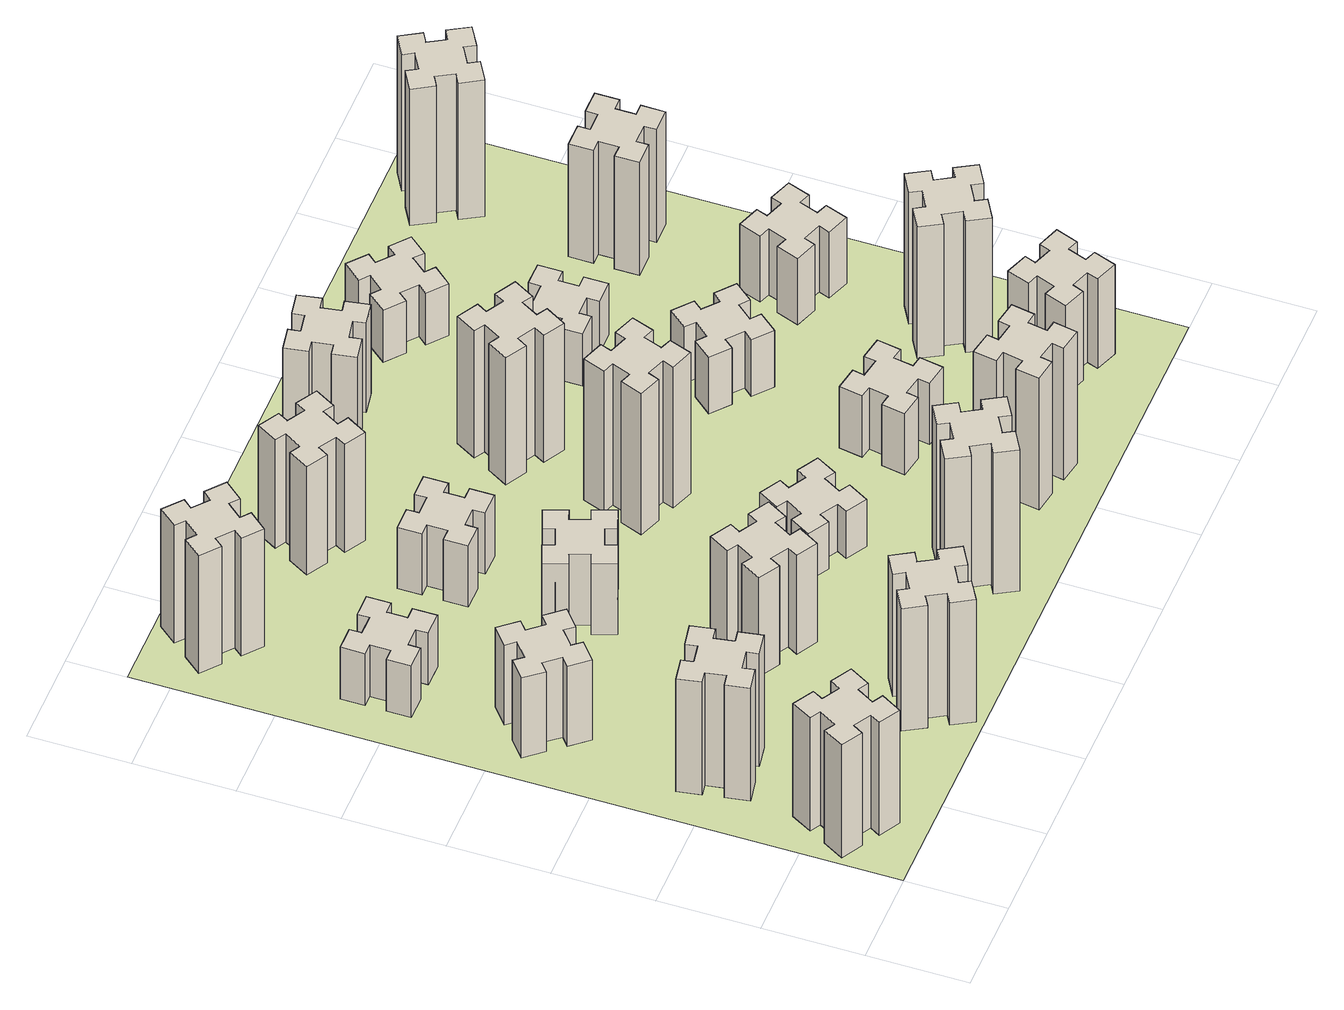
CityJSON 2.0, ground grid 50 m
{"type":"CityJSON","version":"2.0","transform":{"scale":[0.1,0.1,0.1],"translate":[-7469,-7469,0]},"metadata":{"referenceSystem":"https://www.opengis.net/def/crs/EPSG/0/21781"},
"CityObjects":{
"building1":{"type":"Building","attributes":{"class":"1000","function":"1000","usage":"1000","yearOfConstruction":2016,"roofType":"1000","measuredHeight":72,"storeysAboveGround":30,"storeysBelowGround":0},"geometry":[{"type":"Solid","lod":"1","boundaries":[[[[0,1,2,3,4,5,6,7,8,9,10,11,12,13,14,15,16,17,18,19]],[[17,16,20,21]],[[16,15,22,20]],[[15,14,23,22]],[[14,13,24,23]],[[13,12,25,24]],[[12,11,26,25]],[[11,10,27,26]],[[10,9,28,27]],[[9,8,29,28]],[[8,7,30,29]],[[7,6,31,30]],[[6,5,32,31]],[[5,4,33,32]],[[4,3,34,33]],[[3,2,35,34]],[[2,1,36,35]],[[1,0,37,36]],[[0,19,38,37]],[[19,18,39,38]],[[18,17,21,39]],[[24,25,26,27,28,29,30,31,32,33,34,35,36,37,38,39,21,20,22,23]]]]}]},
"building2":{"type":"Building","attributes":{"class":"1000","function":"1000","usage":"1000","yearOfConstruction":2016,"roofType":"1000","measuredHeight":72,"storeysAboveGround":30,"storeysBelowGround":0},"geometry":[{"type":"Solid","lod":"1","boundaries":[[[[40,41,42,43,44,45,46,47,48,49,50,51,52,53,54,55,56,57,58,59]],[[57,56,60,61]],[[56,55,62,60]],[[55,54,63,62]],[[54,53,64,63]],[[53,52,65,64]],[[52,51,66,65]],[[51,50,67,66]],[[50,49,68,67]],[[49,48,69,68]],[[48,47,70,69]],[[47,46,71,70]],[[46,45,72,71]],[[45,44,73,72]],[[44,43,74,73]],[[43,42,75,74]],[[42,41,76,75]],[[41,40,77,76]],[[40,59,78,77]],[[59,58,79,78]],[[58,57,61,79]],[[64,65,66,67,68,69,70,71,72,73,74,75,76,77,78,79,61,60,62,63]]]]}]},
"building3":{"type":"Building","attributes":{"class":"1000","function":"1000","usage":"1000","yearOfConstruction":2016,"roofType":"1000","measuredHeight":51,"storeysAboveGround":30,"storeysBelowGround":0},"geometry":[{"type":"Solid","lod":"1","boundaries":[[[[80,81,82,83,84,85,86,87,88,89,90,91,92,93,94,95,96,97,98,99]],[[97,96,100,101]],[[96,95,102,100]],[[95,94,103,102]],[[94,93,104,103]],[[93,92,105,104]],[[92,91,106,105]],[[91,90,107,106]],[[90,89,108,107]],[[89,88,109,108]],[[88,87,110,109]],[[87,86,111,110]],[[86,85,112,111]],[[85,84,113,112]],[[84,83,114,113]],[[83,82,115,114]],[[82,81,116,115]],[[81,80,117,116]],[[80,99,118,117]],[[99,98,119,118]],[[98,97,101,119]],[[104,105,106,107,108,109,110,111,112,113,114,115,116,117,118,119,101,100,102,103]]]]}]},
"building4":{"type":"Building","attributes":{"class":"1000","function":"1000","usage":"1000","yearOfConstruction":2016,"roofType":"1000","measuredHeight":33,"storeysAboveGround":30,"storeysBelowGround":0},"geometry":[{"type":"Solid","lod":"1","boundaries":[[[[120,121,122,123,124,125,126,127,128,129,130,131,132,133,134,135,136,137,138,139]],[[137,136,140,141]],[[136,135,142,140]],[[135,134,143,142]],[[134,133,144,143]],[[133,132,145,144]],[[132,131,146,145]],[[131,130,147,146]],[[130,129,148,147]],[[129,128,149,148]],[[128,127,150,149]],[[127,126,151,150]],[[126,125,152,151]],[[125,124,153,152]],[[124,123,154,153]],[[123,122,155,154]],[[122,121,156,155]],[[121,120,157,156]],[[120,139,158,157]],[[139,138,159,158]],[[138,137,141,159]],[[144,145,146,147,148,149,150,151,152,153,154,155,156,157,158,159,141,140,142,143]]]]}]},
"building5":{"type":"Building","attributes":{"class":"1000","function":"1000","usage":"1000","yearOfConstruction":2016,"roofType":"1000","measuredHeight":78,"storeysAboveGround":30,"storeysBelowGround":0},"geometry":[{"type":"Solid","lod":"1","boundaries":[[[[160,161,162,163,164,165,166,167,168,169,170,171,172,173,174,175,176,177,178,179]],[[177,176,180,181]],[[176,175,182,180]],[[175,174,183,182]],[[174,173,184,183]],[[173,172,185,184]],[[172,171,186,185]],[[171,170,187,186]],[[170,169,188,187]],[[169,168,189,188]],[[168,167,190,189]],[[167,166,191,190]],[[166,165,192,191]],[[165,164,193,192]],[[164,163,194,193]],[[163,162,195,194]],[[162,161,196,195]],[[161,160,197,196]],[[160,179,198,197]],[[179,178,199,198]],[[178,177,181,199]],[[184,185,186,187,188,189,190,191,192,193,194,195,196,197,198,199,181,180,182,183]]]]}]},
"building6":{"type":"Building","attributes":{"class":"1000","function":"1000","usage":"1000","yearOfConstruction":2016,"roofType":"1000","measuredHeight":75,"storeysAboveGround":30,"storeysBelowGround":0},"geometry":[{"type":"Solid","lod":"1","boundaries":[[[[200,201,202,203,204,205,206,207,208,209,210,211,212,213,214,215,216,217,218,219]],[[217,216,220,221]],[[216,215,222,220]],[[215,214,223,222]],[[214,213,224,223]],[[213,212,225,224]],[[212,211,226,225]],[[211,210,227,226]],[[210,209,228,227]],[[209,208,229,228]],[[208,207,230,229]],[[207,206,231,230]],[[206,205,232,231]],[[205,204,233,232]],[[204,203,234,233]],[[203,202,235,234]],[[202,201,236,235]],[[201,200,237,236]],[[200,219,238,237]],[[219,218,239,238]],[[218,217,221,239]],[[224,225,226,227,228,229,230,231,232,233,234,235,236,237,238,239,221,220,222,223]]]]}]},
"building7":{"type":"Building","attributes":{"class":"1000","function":"1000","usage":"1000","yearOfConstruction":2016,"roofType":"1000","measuredHeight":63,"storeysAboveGround":30,"storeysBelowGround":0},"geometry":[{"type":"Solid","lod":"1","boundaries":[[[[240,241,242,243,244,245,246,247,248,249,250,251,252,253,254,255,256,257,258,259]],[[257,256,260,261]],[[256,255,262,260]],[[255,254,263,262]],[[254,253,264,263]],[[253,252,265,264]],[[252,251,266,265]],[[251,250,267,266]],[[250,249,268,267]],[[249,248,269,268]],[[248,247,270,269]],[[247,246,271,270]],[[246,245,272,271]],[[245,244,273,272]],[[244,243,274,273]],[[243,242,275,274]],[[242,241,276,275]],[[241,240,277,276]],[[240,259,278,277]],[[259,258,279,278]],[[258,257,261,279]],[[264,265,266,267,268,269,270,271,272,273,274,275,276,277,278,279,261,260,262,263]]]]}]},
"building8":{"type":"Building","attributes":{"class":"1000","function":"1000","usage":"1000","yearOfConstruction":2016,"roofType":"1000","measuredHeight":45,"storeysAboveGround":30,"storeysBelowGround":0},"geometry":[{"type":"Solid","lod":"1","boundaries":[[[[280,281,282,283,284,285,286,287,288,289,290,291,292,293,294,295,296,297,298,299]],[[297,296,300,301]],[[296,295,302,300]],[[295,294,303,302]],[[294,293,304,303]],[[293,292,305,304]],[[292,291,306,305]],[[291,290,307,306]],[[290,289,308,307]],[[289,288,309,308]],[[288,287,310,309]],[[287,286,311,310]],[[286,285,312,311]],[[285,284,313,312]],[[284,283,314,313]],[[283,282,315,314]],[[282,281,316,315]],[[281,280,317,316]],[[280,299,318,317]],[[299,298,319,318]],[[298,297,301,319]],[[304,305,306,307,308,309,310,311,312,313,314,315,316,317,318,319,301,300,302,303]]]]}]},
"building9":{"type":"Building","attributes":{"class":"1000","function":"1000","usage":"1000","yearOfConstruction":2016,"roofType":"1000","measuredHeight":39,"storeysAboveGround":30,"storeysBelowGround":0},"geometry":[{"type":"Solid","lod":"1","boundaries":[[[[320,321,322,323,324,325,326,327,328,329,330,331,332,333,334,335,336,337,338,339]],[[337,336,340,341]],[[336,335,342,340]],[[335,334,343,342]],[[334,333,344,343]],[[333,332,345,344]],[[332,331,346,345]],[[331,330,347,346]],[[330,329,348,347]],[[329,328,349,348]],[[328,327,350,349]],[[327,326,351,350]],[[326,325,352,351]],[[325,324,353,352]],[[324,323,354,353]],[[323,322,355,354]],[[322,321,356,355]],[[321,320,357,356]],[[320,339,358,357]],[[339,338,359,358]],[[338,337,341,359]],[[344,345,346,347,348,349,350,351,352,353,354,355,356,357,358,359,341,340,342,343]]]]}]},
"building10":{"type":"Building","attributes":{"class":"1000","function":"1000","usage":"1000","yearOfConstruction":2016,"roofType":"1000","measuredHeight":90,"storeysAboveGround":30,"storeysBelowGround":0},"geometry":[{"type":"Solid","lod":"1","boundaries":[[[[360,361,362,363,364,365,366,367,368,369,370,371,372,373,374,375,376,377,378,379]],[[377,376,380,381]],[[376,375,382,380]],[[375,374,383,382]],[[374,373,384,383]],[[373,372,385,384]],[[372,371,386,385]],[[371,370,387,386]],[[370,369,388,387]],[[369,368,389,388]],[[368,367,390,389]],[[367,366,391,390]],[[366,365,392,391]],[[365,364,393,392]],[[364,363,394,393]],[[363,362,395,394]],[[362,361,396,395]],[[361,360,397,396]],[[360,379,398,397]],[[379,378,399,398]],[[378,377,381,399]],[[384,385,386,387,388,389,390,391,392,393,394,395,396,397,398,399,381,380,382,383]]]]}]},
"building11":{"type":"Building","attributes":{"class":"1000","function":"1000","usage":"1000","yearOfConstruction":2016,"roofType":"1000","measuredHeight":69,"storeysAboveGround":30,"storeysBelowGround":0},"geometry":[{"type":"Solid","lod":"1","boundaries":[[[[400,401,402,403,404,405,406,407,408,409,410,411,412,413,414,415,416,417,418,419]],[[417,416,420,421]],[[416,415,422,420]],[[415,414,423,422]],[[414,413,424,423]],[[413,412,425,424]],[[412,411,426,425]],[[411,410,427,426]],[[410,409,428,427]],[[409,408,429,428]],[[408,407,430,429]],[[407,406,431,430]],[[406,405,432,431]],[[405,404,433,432]],[[404,403,434,433]],[[403,402,435,434]],[[402,401,436,435]],[[401,400,437,436]],[[400,419,438,437]],[[419,418,439,438]],[[418,417,421,439]],[[424,425,426,427,428,429,430,431,432,433,434,435,436,437,438,439,421,420,422,423]]]]}]},
"building12":{"type":"Building","attributes":{"class":"1000","function":"1000","usage":"1000","yearOfConstruction":2016,"roofType":"1000","measuredHeight":30,"storeysAboveGround":30,"storeysBelowGround":0},"geometry":[{"type":"Solid","lod":"1","boundaries":[[[[440,441,442,443,444,445,446,447,448,449,450,451,452,453,454,455,456,457,458,459]],[[457,456,460,461]],[[456,455,462,460]],[[455,454,463,462]],[[454,453,464,463]],[[453,452,465,464]],[[452,451,466,465]],[[451,450,467,466]],[[450,449,468,467]],[[449,448,469,468]],[[448,447,470,469]],[[447,446,471,470]],[[446,445,472,471]],[[445,444,473,472]],[[444,443,474,473]],[[443,442,475,474]],[[442,441,476,475]],[[441,440,477,476]],[[440,459,478,477]],[[459,458,479,478]],[[458,457,461,479]],[[464,465,466,467,468,469,470,471,472,473,474,475,476,477,478,479,461,460,462,463]]]]}]},
"building13":{"type":"Building","attributes":{"class":"1000","function":"1000","usage":"1000","yearOfConstruction":2016,"roofType":"1000","measuredHeight":90,"storeysAboveGround":30,"storeysBelowGround":0},"geometry":[{"type":"Solid","lod":"1","boundaries":[[[[480,481,482,483,484,485,486,487,488,489,490,491,492,493,494,495,496,497,498,499]],[[497,496,500,501]],[[496,495,502,500]],[[495,494,503,502]],[[494,493,504,503]],[[493,492,505,504]],[[492,491,506,505]],[[491,490,507,506]],[[490,489,508,507]],[[489,488,509,508]],[[488,487,510,509]],[[487,486,511,510]],[[486,485,512,511]],[[485,484,513,512]],[[484,483,514,513]],[[483,482,515,514]],[[482,481,516,515]],[[481,480,517,516]],[[480,499,518,517]],[[499,498,519,518]],[[498,497,501,519]],[[504,505,506,507,508,509,510,511,512,513,514,515,516,517,518,519,501,500,502,503]]]]}]},
"building14":{"type":"Building","attributes":{"class":"1000","function":"1000","usage":"1000","yearOfConstruction":2016,"roofType":"1000","measuredHeight":84,"storeysAboveGround":30,"storeysBelowGround":0},"geometry":[{"type":"Solid","lod":"1","boundaries":[[[[520,521,522,523,524,525,526,527,528,529,530,531,532,533,534,535,536,537,538,539]],[[537,536,540,541]],[[536,535,542,540]],[[535,534,543,542]],[[534,533,544,543]],[[533,532,545,544]],[[532,531,546,545]],[[531,530,547,546]],[[530,529,548,547]],[[529,528,549,548]],[[528,527,550,549]],[[527,526,551,550]],[[526,525,552,551]],[[525,524,553,552]],[[524,523,554,553]],[[523,522,555,554]],[[522,521,556,555]],[[521,520,557,556]],[[520,539,558,557]],[[539,538,559,558]],[[538,537,541,559]],[[544,545,546,547,548,549,550,551,552,553,554,555,556,557,558,559,541,540,542,543]]]]}]},
"building15":{"type":"Building","attributes":{"class":"1000","function":"1000","usage":"1000","yearOfConstruction":2016,"roofType":"1000","measuredHeight":81,"storeysAboveGround":30,"storeysBelowGround":0},"geometry":[{"type":"Solid","lod":"1","boundaries":[[[[560,561,562,563,564,565,566,567,568,569,570,571,572,573,574,575,576,577,578,579]],[[577,576,580,581]],[[576,575,582,580]],[[575,574,583,582]],[[574,573,584,583]],[[573,572,585,584]],[[572,571,586,585]],[[571,570,587,586]],[[570,569,588,587]],[[569,568,589,588]],[[568,567,590,589]],[[567,566,591,590]],[[566,565,592,591]],[[565,564,593,592]],[[564,563,594,593]],[[563,562,595,594]],[[562,561,596,595]],[[561,560,597,596]],[[560,579,598,597]],[[579,578,599,598]],[[578,577,581,599]],[[584,585,586,587,588,589,590,591,592,593,594,595,596,597,598,599,581,580,582,583]]]]}]},
"building16":{"type":"Building","attributes":{"class":"1000","function":"1000","usage":"1000","yearOfConstruction":2016,"roofType":"1000","measuredHeight":57,"storeysAboveGround":30,"storeysBelowGround":0},"geometry":[{"type":"Solid","lod":"1","boundaries":[[[[600,601,602,603,604,605,606,607,608,609,610,611,612,613,614,615,616,617,618,619]],[[617,616,620,621]],[[616,615,622,620]],[[615,614,623,622]],[[614,613,624,623]],[[613,612,625,624]],[[612,611,626,625]],[[611,610,627,626]],[[610,609,628,627]],[[609,608,629,628]],[[608,607,630,629]],[[607,606,631,630]],[[606,605,632,631]],[[605,604,633,632]],[[604,603,634,633]],[[603,602,635,634]],[[602,601,636,635]],[[601,600,637,636]],[[600,619,638,637]],[[619,618,639,638]],[[618,617,621,639]],[[624,625,626,627,628,629,630,631,632,633,634,635,636,637,638,639,621,620,622,623]]]]}]},
"building17":{"type":"Building","attributes":{"class":"1000","function":"1000","usage":"1000","yearOfConstruction":2016,"roofType":"1000","measuredHeight":39,"storeysAboveGround":30,"storeysBelowGround":0},"geometry":[{"type":"Solid","lod":"1","boundaries":[[[[640,641,642,643,644,645,646,647,648,649,650,651,652,653,654,655,656,657,658,659]],[[657,656,660,661]],[[656,655,662,660]],[[655,654,663,662]],[[654,653,664,663]],[[653,652,665,664]],[[652,651,666,665]],[[651,650,667,666]],[[650,649,668,667]],[[649,648,669,668]],[[648,647,670,669]],[[647,646,671,670]],[[646,645,672,671]],[[645,644,673,672]],[[644,643,674,673]],[[643,642,675,674]],[[642,641,676,675]],[[641,640,677,676]],[[640,659,678,677]],[[659,658,679,678]],[[658,657,661,679]],[[664,665,666,667,668,669,670,671,672,673,674,675,676,677,678,679,661,660,662,663]]]]}]},
"building18":{"type":"Building","attributes":{"class":"1000","function":"1000","usage":"1000","yearOfConstruction":2016,"roofType":"1000","measuredHeight":36,"storeysAboveGround":30,"storeysBelowGround":0},"geometry":[{"type":"Solid","lod":"1","boundaries":[[[[680,681,682,683,684,685,686,687,688,689,690,691,692,693,694,695,696,697,698,699]],[[697,696,700,701]],[[696,695,702,700]],[[695,694,703,702]],[[694,693,704,703]],[[693,692,705,704]],[[692,691,706,705]],[[691,690,707,706]],[[690,689,708,707]],[[689,688,709,708]],[[688,687,710,709]],[[687,686,711,710]],[[686,685,712,711]],[[685,684,713,712]],[[684,683,714,713]],[[683,682,715,714]],[[682,681,716,715]],[[681,680,717,716]],[[680,699,718,717]],[[699,698,719,718]],[[698,697,701,719]],[[704,705,706,707,708,709,710,711,712,713,714,715,716,717,718,719,701,700,702,703]]]]}]},
"building19":{"type":"Building","attributes":{"class":"1000","function":"1000","usage":"1000","yearOfConstruction":2016,"roofType":"1000","measuredHeight":33,"storeysAboveGround":30,"storeysBelowGround":0},"geometry":[{"type":"Solid","lod":"1","boundaries":[[[[720,721,722,723,724,725,726,727,728,729,730,731,732,733,734,735,736,737,738,739]],[[737,736,740,741]],[[736,735,742,740]],[[735,734,743,742]],[[734,733,744,743]],[[733,732,745,744]],[[732,731,746,745]],[[731,730,747,746]],[[730,729,748,747]],[[729,728,749,748]],[[728,727,750,749]],[[727,726,751,750]],[[726,725,752,751]],[[725,724,753,752]],[[724,723,754,753]],[[723,722,755,754]],[[722,721,756,755]],[[721,720,757,756]],[[720,739,758,757]],[[739,738,759,758]],[[738,737,741,759]],[[744,745,746,747,748,749,750,751,752,753,754,755,756,757,758,759,741,740,742,743]]]]}]},
"building20":{"type":"Building","attributes":{"class":"1000","function":"1000","usage":"1000","yearOfConstruction":2016,"roofType":"1000","measuredHeight":57,"storeysAboveGround":30,"storeysBelowGround":0},"geometry":[{"type":"Solid","lod":"1","boundaries":[[[[760,761,762,763,764,765,766,767,768,769,770,771,772,773,774,775,776,777,778,779]],[[777,776,780,781]],[[776,775,782,780]],[[775,774,783,782]],[[774,773,784,783]],[[773,772,785,784]],[[772,771,786,785]],[[771,770,787,786]],[[770,769,788,787]],[[769,768,789,788]],[[768,767,790,789]],[[767,766,791,790]],[[766,765,792,791]],[[765,764,793,792]],[[764,763,794,793]],[[763,762,795,794]],[[762,761,796,795]],[[761,760,797,796]],[[760,779,798,797]],[[779,778,799,798]],[[778,777,781,799]],[[784,785,786,787,788,789,790,791,792,793,794,795,796,797,798,799,781,780,782,783]]]]}]},
"building21":{"type":"Building","attributes":{"class":"1000","function":"1000","usage":"1000","yearOfConstruction":2016,"roofType":"1000","measuredHeight":33,"storeysAboveGround":30,"storeysBelowGround":0},"geometry":[{"type":"Solid","lod":"1","boundaries":[[[[800,801,802,803,804,805,806,807,808,809,810,811,812,813,814,815,816,817,818,819]],[[817,816,820,821]],[[816,815,822,820]],[[815,814,823,822]],[[814,813,824,823]],[[813,812,825,824]],[[812,811,826,825]],[[811,810,827,826]],[[810,809,828,827]],[[809,808,829,828]],[[808,807,830,829]],[[807,806,831,830]],[[806,805,832,831]],[[805,804,833,832]],[[804,803,834,833]],[[803,802,835,834]],[[802,801,836,835]],[[801,800,837,836]],[[800,819,838,837]],[[819,818,839,838]],[[818,817,821,839]],[[824,825,826,827,828,829,830,831,832,833,834,835,836,837,838,839,821,820,822,823]]]]}]},
"building22":{"type":"Building","attributes":{"class":"1000","function":"1000","usage":"1000","yearOfConstruction":2016,"roofType":"1000","measuredHeight":84,"storeysAboveGround":30,"storeysBelowGround":0},"geometry":[{"type":"Solid","lod":"1","boundaries":[[[[840,841,842,843,844,845,846,847,848,849,850,851,852,853,854,855,856,857,858,859]],[[857,856,860,861]],[[856,855,862,860]],[[855,854,863,862]],[[854,853,864,863]],[[853,852,865,864]],[[852,851,866,865]],[[851,850,867,866]],[[850,849,868,867]],[[849,848,869,868]],[[848,847,870,869]],[[847,846,871,870]],[[846,845,872,871]],[[845,844,873,872]],[[844,843,874,873]],[[843,842,875,874]],[[842,841,876,875]],[[841,840,877,876]],[[840,859,878,877]],[[859,858,879,878]],[[858,857,861,879]],[[864,865,866,867,868,869,870,871,872,873,874,875,876,877,878,879,861,860,862,863]]]]}]},
"building23":{"type":"Building","attributes":{"class":"1000","function":"1000","usage":"1000","yearOfConstruction":2016,"roofType":"1000","measuredHeight":42,"storeysAboveGround":30,"storeysBelowGround":0},"geometry":[{"type":"Solid","lod":"1","boundaries":[[[[880,881,882,883,884,885,886,887,888,889,890,891,892,893,894,895,896,897,898,899]],[[897,896,900,901]],[[896,895,902,900]],[[895,894,903,902]],[[894,893,904,903]],[[893,892,905,904]],[[892,891,906,905]],[[891,890,907,906]],[[890,889,908,907]],[[889,888,909,908]],[[888,887,910,909]],[[887,886,911,910]],[[886,885,912,911]],[[885,884,913,912]],[[884,883,914,913]],[[883,882,915,914]],[[882,881,916,915]],[[881,880,917,916]],[[880,899,918,917]],[[899,898,919,918]],[[898,897,901,919]],[[904,905,906,907,908,909,910,911,912,913,914,915,916,917,918,919,901,900,902,903]]]]}]},
"building24":{"type":"Building","attributes":{"class":"1000","function":"1000","usage":"1000","yearOfConstruction":2016,"roofType":"1000","measuredHeight":72,"storeysAboveGround":30,"storeysBelowGround":0},"geometry":[{"type":"Solid","lod":"1","boundaries":[[[[920,921,922,923,924,925,926,927,928,929,930,931,932,933,934,935,936,937,938,939]],[[937,936,940,941]],[[936,935,942,940]],[[935,934,943,942]],[[934,933,944,943]],[[933,932,945,944]],[[932,931,946,945]],[[931,930,947,946]],[[930,929,948,947]],[[929,928,949,948]],[[928,927,950,949]],[[927,926,951,950]],[[926,925,952,951]],[[925,924,953,952]],[[924,923,954,953]],[[923,922,955,954]],[[922,921,956,955]],[[921,920,957,956]],[[920,939,958,957]],[[939,938,959,958]],[[938,937,941,959]],[[944,945,946,947,948,949,950,951,952,953,954,955,956,957,958,959,941,940,942,943]]]]}]},
"building25":{"type":"Building","attributes":{"class":"1000","function":"1000","usage":"1000","yearOfConstruction":2016,"roofType":"1000","measuredHeight":87,"storeysAboveGround":30,"storeysBelowGround":0},"geometry":[{"type":"Solid","lod":"1","boundaries":[[[[960,961,962,963,964,965,966,967,968,969,970,971,972,973,974,975,976,977,978,979]],[[977,976,980,981]],[[976,975,982,980]],[[975,974,983,982]],[[974,973,984,983]],[[973,972,985,984]],[[972,971,986,985]],[[971,970,987,986]],[[970,969,988,987]],[[969,968,989,988]],[[968,967,990,989]],[[967,966,991,990]],[[966,965,992,991]],[[965,964,993,992]],[[964,963,994,993]],[[963,962,995,994]],[[962,961,996,995]],[[961,960,997,996]],[[960,979,998,997]],[[979,978,999,998]],[[978,977,981,999]],[[984,985,986,987,988,989,990,991,992,993,994,995,996,997,998,999,981,980,982,983]]]]}]},
"landuse1":{"type":"LandUse","attributes":{"name":"plot1","function":"1010"},"geometry":[{"type":"MultiSurface","lod":"1","boundaries":[[[1000,1001,1002,1003]]]}]}
},
"vertices":[
[205,474,0],[155,387,0],[103,417,0],[43,313,0],[147,253,0],[177,305,0],[264,255,0],[234,203,0],[338,143,0],[398,247,0],[346,277,0],[396,364,0],[448,334,0],[508,438,0],[404,498,0],[374,446,0],[287,496,0],[317,548,0],[213,608,0],[153,504,0],[287,496,720],[317,548,720],[374,446,720],[404,498,720],[508,438,720],[448,334,720],[396,364,720],[346,277,720],[398,247,720],[338,143,720],[234,203,720],[264,255,720],[177,305,720],[147,253,720],[43,313,720],[103,417,720],[155,387,720],[205,474,720],[153,504,720],[213,608,720],
[345,898,0],[444,916,0],[454,857,0],[572,877,0],[551,996,0],[492,985,0],[475,1084,0],[534,1094,0],[513,1212,0],[395,1191,0],[405,1132,0],[307,1115,0],[297,1174,0],[178,1153,0],[199,1035,0],[258,1045,0],[276,947,0],[217,937,0],[237,818,0],[356,839,0],[276,947,720],[217,937,720],[258,1045,720],[199,1035,720],[178,1153,720],[297,1174,720],[307,1115,720],[405,1132,720],[395,1191,720],[513,1212,720],[534,1094,720],[475,1084,720],[492,985,720],[551,996,720],[572,877,720],[454,857,720],[444,916,720],[345,898,720],[356,839,720],[237,818,720],
[492,1888,0],[427,1964,0],[473,2003,0],[396,2095,0],[304,2018,0],[343,1972,0],[266,1907,0],[228,1953,0],[136,1876,0],[213,1784,0],[259,1823,0],[323,1746,0],[277,1708,0],[354,1616,0],[446,1693,0],[408,1739,0],[484,1803,0],[523,1757,0],[615,1834,0],[538,1926,0],[484,1803,510],[523,1757,510],[408,1739,510],[446,1693,510],[354,1616,510],[277,1708,510],[323,1746,510],[259,1823,510],[213,1784,510],[136,1876,510],[228,1953,510],[266,1907,510],[343,1972,510],[304,2018,510],[396,2095,510],[473,2003,510],[427,1964,510],[492,1888,510],[538,1926,510],[615,1834,510],
[485,2545,0],[485,2645,0],[545,2645,0],[545,2765,0],[425,2765,0],[425,2705,0],[325,2705,0],[325,2765,0],[205,2765,0],[205,2645,0],[265,2645,0],[265,2545,0],[205,2545,0],[205,2425,0],[325,2425,0],[325,2485,0],[425,2485,0],[425,2425,0],[545,2425,0],[545,2545,0],[425,2485,330],[425,2425,330],[325,2485,330],[325,2425,330],[205,2425,330],[205,2545,330],[265,2545,330],[265,2645,330],[205,2645,330],[205,2765,330],[325,2765,330],[325,2705,330],[425,2705,330],[425,2765,330],[545,2765,330],[545,2645,330],[485,2645,330],[485,2545,330],[545,2545,330],[545,2425,330],
[1127,155,0],[1214,205,0],[1244,153,0],[1348,213,0],[1288,317,0],[1236,287,0],[1186,374,0],[1238,404,0],[1178,508,0],[1074,448,0],[1104,396,0],[1017,346,0],[987,398,0],[883,338,0],[943,234,0],[995,264,0],[1045,177,0],[993,147,0],[1053,43,0],[1157,103,0],[1045,177,780],[993,147,780],[995,264,780],[943,234,780],[883,338,780],[987,398,780],[1017,346,780],[1104,396,780],[1074,448,780],[1178,508,780],[1238,404,780],[1186,374,780],[1236,287,780],[1288,317,780],[1348,213,780],[1244,153,780],[1214,205,780],[1127,155,780],[1157,103,780],[1053,43,780],
[484,3487,0],[408,3552,0],[446,3598,0],[354,3675,0],[277,3583,0],[323,3544,0],[259,3468,0],[213,3506,0],[136,3414,0],[228,3337,0],[266,3383,0],[343,3319,0],[304,3273,0],[396,3196,0],[473,3288,0],[427,3326,0],[492,3403,0],[538,3364,0],[615,3456,0],[523,3533,0],[492,3403,750],[538,3364,750],[427,3326,750],[473,3288,750],[396,3196,750],[304,3273,750],[343,3319,750],[266,3383,750],[228,3337,750],[136,3414,750],[213,3506,750],[259,3468,750],[323,3544,750],[277,3583,750],[354,3675,750],[446,3598,750],[408,3552,750],[484,3487,750],[523,3533,750],[615,3456,750],
[1286,1017,0],[1336,1104,0],[1388,1074,0],[1448,1178,0],[1344,1238,0],[1314,1186,0],[1227,1236,0],[1257,1288,0],[1153,1348,0],[1093,1244,0],[1145,1214,0],[1095,1127,0],[1043,1157,0],[983,1053,0],[1087,993,0],[1117,1045,0],[1204,995,0],[1174,943,0],[1278,883,0],[1338,987,0],[1204,995,630],[1174,943,630],[1117,1045,630],[1087,993,630],[983,1053,630],[1043,1157,630],[1095,1127,630],[1145,1214,630],[1093,1244,630],[1153,1348,630],[1257,1288,630],[1227,1236,630],[1314,1186,630],[1344,1238,630],[1448,1178,630],[1388,1074,630],[1336,1104,630],[1286,1017,630],[1338,987,630],[1278,883,630],
[995,1965,0],[1029,1871,0],[973,1850,0],[1014,1737,0],[1127,1779,0],[1106,1835,0],[1200,1869,0],[1220,1813,0],[1333,1854,0],[1292,1967,0],[1236,1946,0],[1202,2040,0],[1258,2060,0],[1217,2173,0],[1104,2132,0],[1125,2076,0],[1031,2042,0],[1010,2098,0],[897,2057,0],[939,1944,0],[1031,2042,450],[1010,2098,450],[1125,2076,450],[1104,2132,450],[1217,2173,450],[1258,2060,450],[1202,2040,450],[1236,1946,450],[1292,1967,450],[1333,1854,450],[1220,1813,450],[1200,1869,450],[1106,1835,450],[1127,1779,450],[1014,1737,450],[973,1850,450],[1029,1871,450],[995,1965,450],[939,1944,450],[897,2057,450],
[1005,2645,0],[1005,2545,0],[945,2545,0],[945,2425,0],[1065,2425,0],[1065,2485,0],[1165,2485,0],[1165,2425,0],[1285,2425,0],[1285,2545,0],[1225,2545,0],[1225,2645,0],[1285,2645,0],[1285,2765,0],[1165,2765,0],[1165,2705,0],[1065,2705,0],[1065,2765,0],[945,2765,0],[945,2645,0],[1065,2705,390],[1065,2765,390],[1165,2705,390],[1165,2765,390],[1285,2765,390],[1285,2645,390],[1225,2645,390],[1225,2545,390],[1285,2545,390],[1285,2425,390],[1165,2425,390],[1165,2485,390],[1065,2485,390],[1065,2425,390],[945,2425,390],[945,2545,390],[1005,2545,390],[1005,2645,390],[945,2645,390],[945,2765,390],
[2076,387,0],[2026,474,0],[2078,504,0],[2018,608,0],[1914,548,0],[1944,496,0],[1857,446,0],[1827,498,0],[1723,438,0],[1783,334,0],[1835,364,0],[1885,277,0],[1833,247,0],[1893,143,0],[1997,203,0],[1967,255,0],[2054,305,0],[2084,253,0],[2188,313,0],[2128,417,0],[2054,305,900],[2084,253,900],[1967,255,900],[1997,203,900],[1893,143,900],[1833,247,900],[1885,277,900],[1835,364,900],[1783,334,900],[1723,438,900],[1827,498,900],[1857,446,900],[1944,496,900],[1914,548,900],[2018,608,900],[2078,504,900],[2026,474,900],[2076,387,900],[2128,417,900],[2188,313,900],
[1017,3165,0],[1104,3115,0],[1074,3063,0],[1178,3003,0],[1238,3107,0],[1186,3137,0],[1236,3224,0],[1288,3194,0],[1348,3298,0],[1244,3358,0],[1214,3306,0],[1127,3356,0],[1157,3408,0],[1053,3468,0],[993,3364,0],[1045,3334,0],[995,3247,0],[943,3277,0],[883,3173,0],[987,3113,0],[995,3247,690],[943,3277,690],[1045,3334,690],[993,3364,690],[1053,3468,690],[1157,3408,690],[1127,3356,690],[1214,3306,690],[1244,3358,690],[1348,3298,690],[1288,3194,690],[1236,3224,690],[1186,3137,690],[1238,3107,690],[1178,3003,690],[1074,3063,690],[1104,3115,690],[1017,3165,690],[987,3113,690],[883,3173,690],
[1757,1045,0],[1844,995,0],[1814,943,0],[1918,883,0],[1978,987,0],[1926,1017,0],[1976,1104,0],[2028,1074,0],[2088,1178,0],[1984,1238,0],[1954,1186,0],[1867,1236,0],[1897,1288,0],[1793,1348,0],[1733,1244,0],[1785,1214,0],[1735,1127,0],[1683,1157,0],[1623,1053,0],[1727,993,0],[1735,1127,300],[1683,1157,300],[1785,1214,300],[1733,1244,300],[1793,1348,300],[1897,1288,300],[1867,1236,300],[1954,1186,300],[1984,1238,300],[2088,1178,300],[2028,1074,300],[1976,1104,300],[1926,1017,300],[1978,987,300],[1918,883,300],[1814,943,300],[1844,995,300],[1757,1045,300],[1727,993,300],[1623,1053,300],
[1940,2042,0],[1846,2076,0],[1867,2132,0],[1754,2173,0],[1713,2060,0],[1769,2040,0],[1735,1946,0],[1679,1967,0],[1637,1854,0],[1750,1813,0],[1771,1869,0],[1865,1835,0],[1844,1779,0],[1957,1737,0],[1998,1850,0],[1942,1871,0],[1976,1965,0],[2032,1944,0],[2073,2057,0],[1960,2098,0],[1976,1965,900],[2032,1944,900],[1942,1871,900],[1998,1850,900],[1957,1737,900],[1844,1779,900],[1865,1835,900],[1771,1869,900],[1750,1813,900],[1637,1854,900],[1679,1967,900],[1735,1946,900],[1769,2040,900],[1713,2060,900],[1754,2173,900],[1867,2132,900],[1846,2076,900],[1940,2042,900],[1960,2098,900],[2073,2057,900],
[2496,444,0],[2478,345,0],[2419,356,0],[2398,237,0],[2517,217,0],[2527,276,0],[2625,258,0],[2615,199,0],[2733,178,0],[2754,297,0],[2695,307,0],[2712,405,0],[2771,395,0],[2792,513,0],[2674,534,0],[2664,475,0],[2565,492,0],[2576,551,0],[2457,572,0],[2437,454,0],[2565,492,840],[2576,551,840],[2664,475,840],[2674,534,840],[2792,513,840],[2771,395,840],[2712,405,840],[2695,307,840],[2754,297,840],[2733,178,840],[2615,199,840],[2625,258,840],[2527,276,840],[2517,217,840],[2398,237,840],[2419,356,840],[2478,345,840],[2496,444,840],[2437,454,840],[2457,572,840],
[2054,2666,0],[1967,2716,0],[1997,2768,0],[1893,2828,0],[1833,2724,0],[1885,2694,0],[1835,2607,0],[1783,2637,0],[1723,2533,0],[1827,2473,0],[1857,2525,0],[1944,2475,0],[1914,2423,0],[2018,2363,0],[2078,2467,0],[2026,2497,0],[2076,2584,0],[2128,2554,0],[2188,2658,0],[2084,2718,0],[2076,2584,810],[2128,2554,810],[2026,2497,810],[2078,2467,810],[2018,2363,810],[1914,2423,810],[1944,2475,810],[1857,2525,810],[1827,2473,810],[1723,2533,810],[1783,2637,810],[1835,2607,810],[1885,2694,810],[1833,2724,810],[1893,2828,810],[1997,2768,810],[1967,2716,810],[2054,2666,810],[2084,2718,810],[2188,2658,810],
[1738,3465,0],[1756,3367,0],[1697,3357,0],[1717,3238,0],[1836,3259,0],[1825,3318,0],[1924,3336,0],[1934,3277,0],[2052,3297,0],[2031,3416,0],[1972,3405,0],[1955,3504,0],[2014,3514,0],[1993,3632,0],[1875,3611,0],[1885,3552,0],[1787,3535,0],[1777,3594,0],[1658,3573,0],[1679,3455,0],[1787,3535,570],[1777,3594,570],[1885,3552,570],[1875,3611,570],[1993,3632,570],[2014,3514,570],[1955,3504,570],[1972,3405,570],[2031,3416,570],[2052,3297,570],[1934,3277,570],[1924,3336,570],[1825,3318,570],[1836,3259,570],[1717,3238,570],[1697,3357,570],[1756,3367,570],[1738,3465,570],[1679,3455,570],[1658,3573,570],
[2496,1084,0],[2478,985,0],[2419,996,0],[2398,877,0],[2517,857,0],[2527,916,0],[2625,898,0],[2615,839,0],[2733,818,0],[2754,937,0],[2695,947,0],[2712,1045,0],[2771,1035,0],[2792,1153,0],[2674,1174,0],[2664,1115,0],[2565,1132,0],[2576,1191,0],[2457,1212,0],[2437,1094,0],[2565,1132,390],[2576,1191,390],[2664,1115,390],[2674,1174,390],[2792,1153,390],[2771,1035,390],[2712,1045,390],[2695,947,390],[2754,937,390],[2733,818,390],[2615,839,390],[2625,898,390],[2527,916,390],[2517,857,390],[2398,877,390],[2419,996,390],[2478,985,390],[2496,1084,390],[2437,1094,390],[2457,1212,390],
[2747,1746,0],[2812,1823,0],[2858,1784,0],[2935,1876,0],[2843,1953,0],[2804,1907,0],[2728,1972,0],[2766,2018,0],[2674,2095,0],[2597,2003,0],[2643,1964,0],[2579,1888,0],[2533,1926,0],[2456,1834,0],[2548,1757,0],[2586,1803,0],[2663,1739,0],[2624,1693,0],[2716,1616,0],[2793,1708,0],[2663,1739,360],[2624,1693,360],[2586,1803,360],[2548,1757,360],[2456,1834,360],[2533,1926,360],[2579,1888,360],[2643,1964,360],[2597,2003,360],[2674,2095,360],[2766,2018,360],[2728,1972,360],[2804,1907,360],[2843,1953,360],[2935,1876,360],[2858,1784,360],[2812,1823,360],[2747,1746,360],[2793,1708,360],[2716,1616,360],
[2545,2485,0],[2645,2485,0],[2645,2425,0],[2765,2425,0],[2765,2545,0],[2705,2545,0],[2705,2645,0],[2765,2645,0],[2765,2765,0],[2645,2765,0],[2645,2705,0],[2545,2705,0],[2545,2765,0],[2425,2765,0],[2425,2645,0],[2485,2645,0],[2485,2545,0],[2425,2545,0],[2425,2425,0],[2545,2425,0],[2485,2545,330],[2425,2545,330],[2485,2645,330],[2425,2645,330],[2425,2765,330],[2545,2765,330],[2545,2705,330],[2645,2705,330],[2645,2765,330],[2765,2765,330],[2765,2645,330],[2705,2645,330],[2705,2545,330],[2765,2545,330],[2765,2425,330],[2645,2425,330],[2645,2485,330],[2545,2485,330],[2545,2425,330],[2425,2425,330],
[3422,391,0],[3456,485,0],[3512,464,0],[3553,577,0],[3440,618,0],[3420,562,0],[3326,596,0],[3347,652,0],[3234,693,0],[3193,580,0],[3249,560,0],[3215,466,0],[3159,487,0],[3117,374,0],[3230,333,0],[3251,389,0],[3345,355,0],[3324,299,0],[3437,257,0],[3478,370,0],[3345,355,570],[3324,299,570],[3251,389,570],[3230,333,570],[3117,374,570],[3159,487,570],[3215,466,570],[3249,560,570],[3193,580,570],[3234,693,570],[3347,652,570],[3326,596,570],[3420,562,570],[3440,618,570],[3553,577,570],[3512,464,570],[3456,485,570],[3422,391,570],[3478,370,570],[3437,257,570],
[2443,3444,0],[2379,3368,0],[2333,3406,0],[2256,3314,0],[2348,3237,0],[2386,3283,0],[2463,3219,0],[2424,3173,0],[2516,3096,0],[2593,3188,0],[2547,3226,0],[2612,3303,0],[2658,3264,0],[2735,3356,0],[2643,3433,0],[2604,3387,0],[2528,3452,0],[2566,3498,0],[2474,3575,0],[2397,3483,0],[2528,3452,330],[2566,3498,330],[2604,3387,330],[2643,3433,330],[2735,3356,330],[2658,3264,330],[2612,3303,330],[2547,3226,330],[2593,3188,330],[2516,3096,330],[2424,3173,330],[2463,3219,330],[2386,3283,330],[2348,3237,330],[2256,3314,330],[2333,3406,330],[2379,3368,330],[2443,3444,330],[2397,3483,330],[2474,3575,330],
[3215,1004,0],[3265,917,0],[3213,887,0],[3273,783,0],[3377,843,0],[3347,895,0],[3434,945,0],[3464,893,0],[3568,953,0],[3508,1057,0],[3456,1027,0],[3406,1114,0],[3458,1144,0],[3398,1248,0],[3294,1188,0],[3324,1136,0],[3237,1086,0],[3207,1138,0],[3103,1078,0],[3163,974,0],[3237,1086,840],[3207,1138,840],[3324,1136,840],[3294,1188,840],[3398,1248,840],[3458,1144,840],[3406,1114,840],[3456,1027,840],[3508,1057,840],[3568,953,840],[3464,893,840],[3434,945,840],[3347,895,840],[3377,843,840],[3273,783,840],[3213,887,840],[3265,917,840],[3215,1004,840],[3163,974,840],[3103,1078,840],
[3420,1842,0],[3326,1876,0],[3347,1932,0],[3234,1973,0],[3193,1860,0],[3249,1840,0],[3215,1746,0],[3159,1767,0],[3117,1654,0],[3230,1613,0],[3251,1669,0],[3345,1635,0],[3324,1579,0],[3437,1537,0],[3478,1650,0],[3422,1671,0],[3456,1765,0],[3512,1744,0],[3553,1857,0],[3440,1898,0],[3456,1765,420],[3512,1744,420],[3422,1671,420],[3478,1650,420],[3437,1537,420],[3324,1579,420],[3345,1635,420],[3251,1669,420],[3230,1613,420],[3117,1654,420],[3159,1767,420],[3215,1746,420],[3249,1840,420],[3193,1860,420],[3234,1973,420],[3347,1932,420],[3326,1876,420],[3420,1842,420],[3440,1898,420],[3553,1857,420],
[3385,2705,0],[3285,2705,0],[3285,2765,0],[3165,2765,0],[3165,2645,0],[3225,2645,0],[3225,2545,0],[3165,2545,0],[3165,2425,0],[3285,2425,0],[3285,2485,0],[3385,2485,0],[3385,2425,0],[3505,2425,0],[3505,2545,0],[3445,2545,0],[3445,2645,0],[3505,2645,0],[3505,2765,0],[3385,2765,0],[3445,2645,720],[3505,2645,720],[3445,2545,720],[3505,2545,720],[3505,2425,720],[3385,2425,720],[3385,2485,720],[3285,2485,720],[3285,2425,720],[3165,2425,720],[3165,2545,720],[3225,2545,720],[3225,2645,720],[3165,2645,720],[3165,2765,720],[3285,2765,720],[3285,2705,720],[3385,2705,720],[3385,2765,720],[3505,2765,720],
[3456,3447,0],[3406,3534,0],[3458,3564,0],[3398,3668,0],[3294,3608,0],[3324,3556,0],[3237,3506,0],[3207,3558,0],[3103,3498,0],[3163,3394,0],[3215,3424,0],[3265,3337,0],[3213,3307,0],[3273,3203,0],[3377,3263,0],[3347,3315,0],[3434,3365,0],[3464,3313,0],[3568,3373,0],[3508,3477,0],[3434,3365,870],[3464,3313,870],[3347,3315,870],[3377,3263,870],[3273,3203,870],[3213,3307,870],[3265,3337,870],[3215,3424,870],[3163,3394,870],[3103,3498,870],[3207,3558,870],[3237,3506,870],[3324,3556,870],[3294,3608,870],[3398,3668,870],[3458,3564,870],[3406,3534,870],[3456,3447,870],[3508,3477,870],[3568,3373,870],
[5,3705,0],[3705,3705,0],[3705,5,0],[5,5,0]
]}
